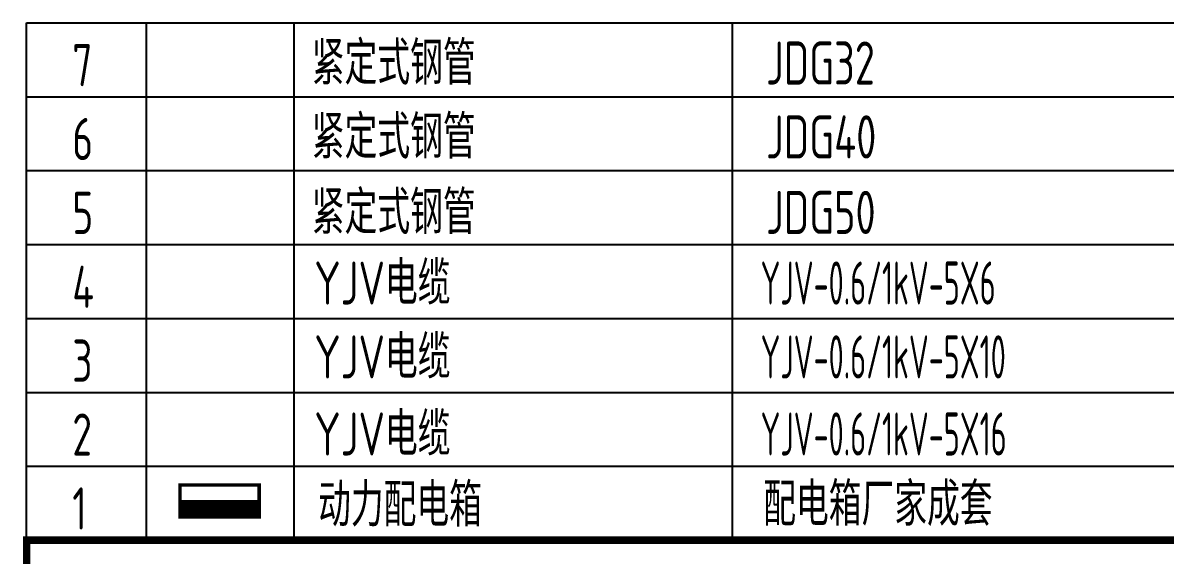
# Model space of a CAD drawing. Extents: x 6250600 to 6678662, y -692028 to -290561.
# Drawn here: x 6513630 to 6524445, y -596802 to -591764 of the extents above; entities that cross this region are included whole.
import ezdxf
from ezdxf.enums import TextEntityAlignment as Align

# ---------------------------------------------------------------- set-up
doc = ezdxf.new("R2010")
doc.units = 0
doc.header["$LTSCALE"] = 1000
doc.header["$MEASUREMENT"] = 0
doc.layers.get('0').update_dxf_attribs({"linetype": 'CONTINUOUS'})
for name, color, linetype in [('EQUIP-箱柜', 3, 'CONTINUOUS'), ('TEL_TAB', 7, 'CONTINUOUS'), ('电气', 7, 'CONTINUOUS')]:
    doc.layers.add(name, color=color, linetype=linetype)
doc.styles.add('_TEL_DIM', font='sceie.shx', dxfattribs={"width": 0.8, "height": 3.5, "bigfont": 'sceic.shx'})
doc.styles.add('SCEI', font='sceie.shx', dxfattribs={"width": 0.8, "height": 400, "bigfont": 'sceic.shx'})

# ---------------------------------------------------------------- blocks, each defined once
blk = doc.blocks.new('*X67')
at = {"color": 0}
for p, q in [((-250, 32.8), (-182.8, 100)), ((-250, 68.2), (-218.2, 100)), ((-247.5, 0), (-147.5, 100)), ((-212.1, 0), (-112.1, 100)), ((-176.8, 0), (-76.8, 100)), ((-141.4, 0), (-41.4, 100)), ((-106.1, 0), (-6.1, 100)), ((-70.7, 0), (29.3, 100)), ((-35.4, 0), (64.6, 100)), ((0, 0), (100, 100)), ((35.4, 0), (135.4, 100)), ((70.7, 0), (170.7, 100)), ((106.1, 0), (206.1, 100)), ((141.4, 0), (241.4, 100)), ((176.8, 0), (250, 73.2)), ((212.1, 0), (250, 37.9)), ((247.5, 0), (250, 2.5))]:
    blk.add_line(p, q, dxfattribs=at)
blk = doc.blocks.new('$equip$00002929')
for p, q in [((-0.75, 0.6), (-0.75, 0)), ((0.75, 0.6), (-0.75, 0.6)), ((0.75, 0), (0.75, 0.6)), ((-0.75, 0.3), (0.75, 0.3)), ((-0.75, 0), (0.75, 0))]:
    blk.add_line(p, q)
for points, const_width in [([(-0.75, 0.6), (-0.75, 0), (0.75, 0), (0.75, 0.6), (-0.75, 0.6), (-0.75, 0)], 0.0667), ([(-0.75, 0.15), (0.75, 0.15)], 0.3)]:
    blk.add_lwpolyline(points, dxfattribs=dict(const_width=const_width))
for p in [(0, 0.6), (-0.75, 0.3), (0.75, 0.3), (0, 0)]:
    blk.add_point(p)
at = {"xscale": 0.00300000000061118, "yscale": 0.00300000000061118, "zscale": 0.00300000000061118}
blk.add_blockref('*X67', (0, 0), dxfattribs=at)
at = {"color": 7, "style": '_TEL_DIM', "flags": 1}
for tag in ['A', 'REMARK']:
    blk.add_attdef(tag, text='', height=0.00002, dxfattribs=at).set_placement((0, 0), align=Align.MIDDLE_CENTER)

msp = doc.modelspace()

# ---------------------------------------------------------------- linework, layer by layer
msp.add_line((6513665, -596660.1), (6513665, -591764.4))
msp.add_lwpolyline([(6531665, -596660.1, 70, 70, 0), (6513665, -596660.1, 70, 70, 0), (6513665, -602660.1, 0, 0, 0)], format="xyseb")
at = {"const_width": 70}
msp.add_lwpolyline([(6513665, -596660.1), (6513665, -602660.1)], dxfattribs=at)
at = {"layer": 'TEL_TAB'}
for p, q in [((6513665, -591764.4), (6531671.3, -591764.4)), ((6514796.7, -591764.4), (6514796.7, -596660.1)), ((6516195.4, -591764.4), (6516195.4, -596660.1)), ((6520345.9, -591764.4), (6520345.9, -596660.1)), ((6513665, -592463.8), (6531671.3, -592463.8)), ((6513665, -592463.8), (6531671.3, -592463.8)), ((6513665, -593163.2), (6531671.3, -593163.2)), ((6513665, -593163.2), (6531671.3, -593163.2)), ((6513665, -593862.6), (6531671.3, -593862.6)), ((6513665, -593862.6), (6531671.3, -593862.6)), ((6513665, -594561.9), (6531671.3, -594561.9)), ((6513665, -594561.9), (6531671.3, -594561.9)), ((6513665, -594561.9), (6531671.3, -594561.9)), ((6513665, -595261.3), (6531671.3, -595261.3)), ((6513665, -595261.3), (6531671.3, -595261.3)), ((6513665, -595960.7), (6531671.3, -595960.7)), ((6513665, -595960.7), (6531671.3, -595960.7))]:
    msp.add_line(p, q, dxfattribs=at)

# ---------------------------------------------------------------- block references
at = {"layer": 'EQUIP-箱柜', "linetype": 'ByBlock', "xscale": 500, "yscale": 500, "zscale": 500}
msp.add_blockref('$equip$00002929', (6515492.7, -596438.4), dxfattribs=at)

# ---------------------------------------------------------------- texts
at = {"layer": 'TEL_TAB', "lineweight": 15, "style": 'SCEI', "width": 0.8}
for s, p in [('7', (6514098.3, -592363.9)), ('6', (6514098.3, -593063.3)), ('5', (6514098.3, -593762.6)), ('4', (6514098.3, -594462)), ('3', (6514098.3, -595161.4)), ('2', (6514098.3, -595860.8)), ('1', (6514098.3, -596560.2))]:
    msp.add_text(s, height=399.6, dxfattribs=at).set_placement(p)
at = {"layer": '电气', "lineweight": 15, "style": 'SCEI'}
for s, height, width, p in [('紧定式钢管', 408.13, 0.8, (6516366, -592144.6)), ('JDG32', 408.13, 0.8, (6520666.8, -592144.6)), ('紧定式钢管', 408.13, 0.8, (6516366, -592844)), ('JDG40', 408.13, 0.8, (6520666.8, -592844)), ('紧定式钢管', 408.13, 0.8, (6516366, -593558.2)), ('JDG50', 408.13, 0.8, (6520666.8, -593558.2)), ('YJV电缆', 408.13, 0.8, (6516389.4, -594226.4)), ('YJV-0.6/1kV-5X6', 408.135, 0.6, (6520614.9, -594226.4)), ('YJV电缆', 408.13, 0.8, (6516389.4, -594925.8)), ('YJV-0.6/1kV-5X10', 408.135, 0.6, (6520614.9, -594925.8)), ('YJV电缆', 408.13, 0.8, (6516389.4, -595654.9)), ('YJV-0.6/1kV-5X16', 408.135, 0.6, (6520614.9, -595654.9))]:
    msp.add_text(s, height=height, dxfattribs=dict(at, width=width)).set_placement(p, align=Align.MIDDLE_LEFT)
at = {"layer": '电气', "lineweight": 15, "style": 'SCEI', "width": 0.8}
for s, p in [('动力配电箱', (6516425.5, -596531)), ('配电箱厂家成套', (6520639.9, -596524.1))]:
    msp.add_text(s, height=408.13, dxfattribs=at).set_placement(p)

doc.saveas('drawing.dxf')
